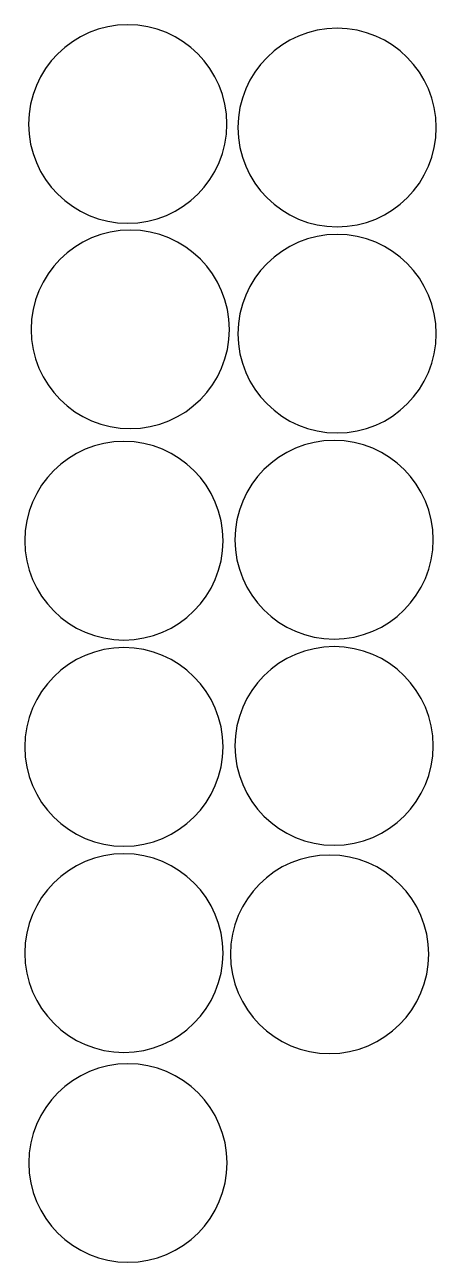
# Model space of a CAD drawing. Extents: x -284.7 to -273.9, y 152 to 184.4.
import ezdxf

# ---------------------------------------------------------------- set-up
doc = ezdxf.new("R2010")
doc.units = 0
doc.layers.get('0').update_dxf_attribs({"linetype": 'CONTINUOUS'})

msp = doc.modelspace()

# ---------------------------------------------------------------- linework, layer by layer
at = {"color": 250}
for points in [[(-279.3886, 181.8404), (-279.3886, 180.4045), (-280.5527, 179.2404), (-281.9886, 179.2404), (-283.4244, 179.2404), (-284.5886, 180.4046), (-284.5886, 181.8404), (-284.5886, 183.2763), (-283.4245, 184.4404), (-281.9886, 184.4404), (-280.5527, 184.4404), (-279.3886, 183.2763), (-279.3886, 181.8404)], [(-273.8986, 181.7479), (-273.8986, 180.312), (-275.0627, 179.1479), (-276.4986, 179.1479), (-277.9344, 179.1479), (-279.0986, 180.3121), (-279.0986, 181.7479), (-279.0986, 183.1838), (-277.9345, 184.3479), (-276.4986, 184.3479), (-275.0627, 184.3479), (-273.8986, 183.1838), (-273.8986, 181.7479)], [(-279.3237, 176.4618), (-279.3237, 175.0259), (-280.4878, 173.8618), (-281.9237, 173.8618), (-283.3595, 173.8618), (-284.5237, 175.026), (-284.5237, 176.4618), (-284.5237, 177.8977), (-283.3596, 179.0618), (-281.9237, 179.0618), (-280.4878, 179.0618), (-279.3237, 177.8977), (-279.3237, 176.4618)], [(-273.8986, 176.3479), (-273.8986, 174.912), (-275.0627, 173.7479), (-276.4986, 173.7479), (-277.9345, 173.7479), (-279.0986, 174.912), (-279.0986, 176.3479), (-279.0986, 177.7838), (-277.9345, 178.9479), (-276.4986, 178.9479), (-275.0627, 178.9479), (-273.8986, 177.7838), (-273.8986, 176.3479)], [(-279.4911, 170.9258), (-279.4911, 169.4899), (-280.6552, 168.3258), (-282.0911, 168.3258), (-283.527, 168.3258), (-284.6911, 169.4899), (-284.6911, 170.9258), (-284.6911, 172.3617), (-283.527, 173.5258), (-282.0911, 173.5258), (-280.6552, 173.5258), (-279.4911, 172.3617), (-279.4911, 170.9258)], [(-273.9787, 170.9516), (-273.9787, 169.5157), (-275.1428, 168.3516), (-276.5787, 168.3516), (-278.0146, 168.3516), (-279.1787, 169.5157), (-279.1787, 170.9516), (-279.1787, 172.3875), (-278.0146, 173.5516), (-276.5787, 173.5516), (-275.1428, 173.5516), (-273.9787, 172.3875), (-273.9787, 170.9516)], [(-279.4911, 165.5258), (-279.4911, 164.0899), (-280.6552, 162.9258), (-282.0911, 162.9258), (-283.527, 162.9258), (-284.6911, 164.0899), (-284.6911, 165.5258), (-284.6911, 166.9617), (-283.527, 168.1258), (-282.0911, 168.1258), (-280.6552, 168.1258), (-279.4911, 166.9617), (-279.4911, 165.5258)], [(-273.9787, 165.5516), (-273.9787, 164.1157), (-275.1428, 162.9516), (-276.5787, 162.9516), (-278.0146, 162.9516), (-279.1787, 164.1157), (-279.1787, 165.5516), (-279.1787, 166.9875), (-278.0146, 168.1516), (-276.5787, 168.1516), (-275.1428, 168.1516), (-273.9787, 166.9875), (-273.9787, 165.5516)], [(-279.4911, 160.1258), (-279.4911, 158.6899), (-280.6552, 157.5258), (-282.0911, 157.5258), (-283.5269, 157.5258), (-284.6911, 158.69), (-284.6911, 160.1258), (-284.6911, 161.5617), (-283.527, 162.7258), (-282.0911, 162.7258), (-280.6552, 162.7258), (-279.4911, 161.5617), (-279.4911, 160.1258)], [(-274.0973, 160.0947), (-274.0973, 158.6588), (-275.2614, 157.4947), (-276.6973, 157.4947), (-278.1332, 157.4947), (-279.2973, 158.6588), (-279.2973, 160.0947), (-279.2973, 161.5306), (-278.1332, 162.6947), (-276.6973, 162.6947), (-275.2614, 162.6947), (-274.0973, 161.5306), (-274.0973, 160.0947)], [(-279.3843, 154.6283), (-279.3843, 153.1924), (-280.5484, 152.0283), (-281.9843, 152.0283), (-283.4201, 152.0283), (-284.5843, 153.1925), (-284.5843, 154.6283), (-284.5843, 156.0642), (-283.4202, 157.2283), (-281.9843, 157.2283), (-280.5484, 157.2283), (-279.3843, 156.0642), (-279.3843, 154.6283)]]:
    msp.add_open_spline(points, degree=3, knots=[0, 0, 0, 0, 0.25, 0.25, 0.25, 0.5, 0.5, 0.5, 0.75, 0.75, 0.75, 1, 1, 1, 1], dxfattribs=at)

doc.saveas('drawing.dxf')
